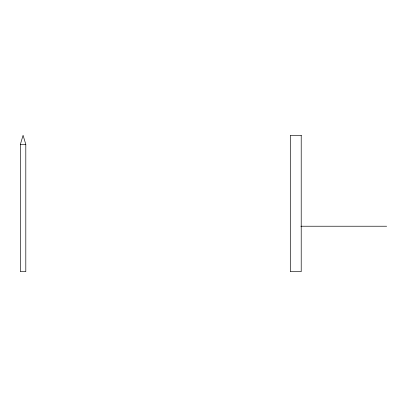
<?xml version="1.0" encoding="UTF-8"?>
<svg xmlns="http://www.w3.org/2000/svg" width="407" height="407" viewBox="0 0 407 407"><rect width="100%" height="100%" fill="white"/><g stroke="black" fill="none" stroke-linecap="round" stroke-linejoin="round"><path stroke-width="0.61" d="M20.35 144.419L23.077 135.328L25.804 144.419L25.804 271.673L20.355 271.673L20.35 144.419L25.799 144.419M300.829 226.226L386.65 226.226M301.211 135.328L290.303 135.328L290.303 271.673L301.211 271.673L301.211 135.328"/></g></svg>
